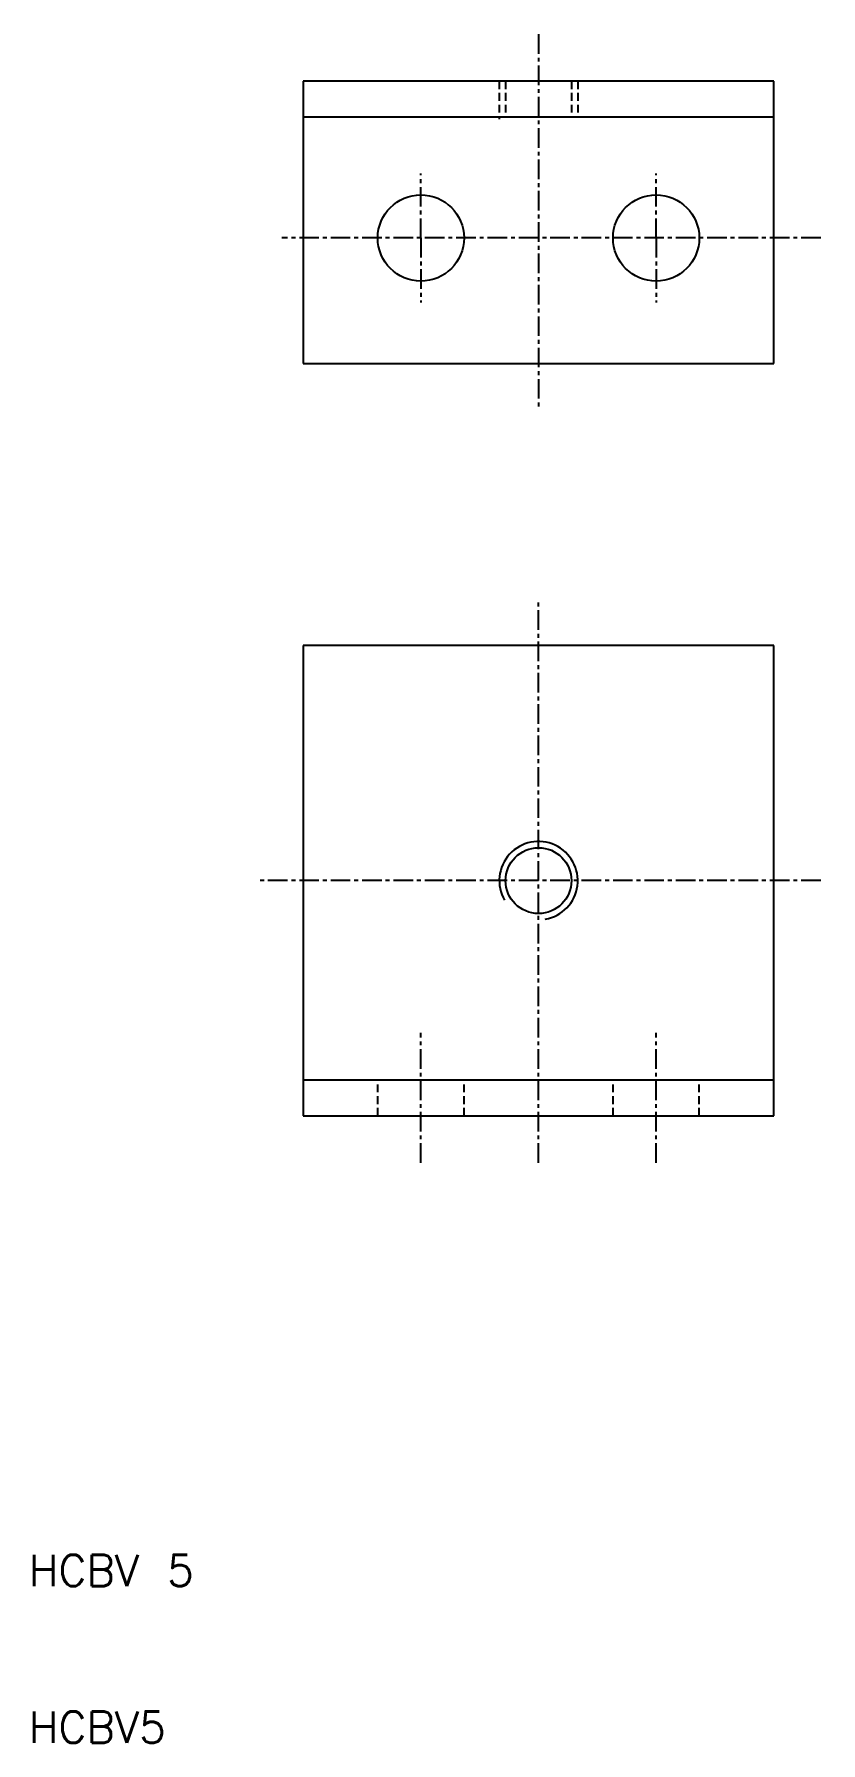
# Model space of a CAD drawing. Extents: x -32 to 18, y -96 to 13.
import ezdxf

# ---------------------------------------------------------------- set-up
doc = ezdxf.new("R2010")
doc.units = 0
doc.linetypes.add('CENTER', pattern=[2, 1.25, -0.25, 0.25, -0.25])
doc.linetypes.add('DASHED', pattern=[0.75, 0.5, -0.25])
doc.layers.get('0').update_dxf_attribs({"linetype": 'CONTINUOUS'})
doc.layers.add('CENTER', color=1, linetype='CENTER')
doc.styles.get("Standard").update_dxf_attribs({"font": 'txt.shx', "bigfont": 'bigfont.shx'})

msp = doc.modelspace()

# ---------------------------------------------------------------- linework, layer by layer
at = {"color": 7, "linetype": 'CONTINUOUS'}
for p, q in [((-15, 10), (-15, -8)), ((15, 10), (-15, 10)), ((15, -8), (15, 10)), ((15, 7.7), (-15, 7.7)), ((-15, -8), (15, -8)), ((-15, -26), (-15, -56)), ((15, -26), (-15, -26)), ((15, -56), (15, -26)), ((-15, -53.7), (15, -53.7)), ((-15, -56), (15, -56))]:
    msp.add_line(p, q, dxfattribs=at)
at = {"color": 3, "linetype": 'DASHED'}
for p, q in [((-2.5, 10), (-2.5, 7.58)), ((-2.1, 10), (-2.1, 7.7)), ((2.1, 10), (2.1, 7.7)), ((2.5, 10), (2.5, 7.7)), ((-10.25, -56), (-10.25, -53.7)), ((-4.75, -56), (-4.75, -53.7)), ((4.75, -56), (4.75, -53.7)), ((10.25, -56), (10.25, -53.7))]:
    msp.add_line(p, q, dxfattribs=at)
at = {"color": 7, "linetype": 'CONTINUOUS'}
for centre, radius in [((-7.5, 0), 2.75), ((7.5, 0), 2.75), ((0, -41), 2.1)]:
    msp.add_circle(centre, radius, dxfattribs=at)
at = {"color": 3, "linetype": 'CONTINUOUS'}
msp.add_arc((0, -41), 2.5, 280, 210, dxfattribs=at)
at = {"layer": 'CENTER', "color": 1, "linetype": 'CENTER'}
for p, q in [((0, 13), (0, -11)), ((-7.5, 0), (-7.5, 4.12)), ((7.5, 0), (7.5, 4.12)), ((18, 0), (-16.37, 0)), ((-7.5, 0), (-7.5, -4.12)), ((7.5, 0), (7.5, -4.12)), ((0, -59), (0, -23)), ((18, -41), (-18, -41)), ((-7.5, -59), (-7.5, -50.7)), ((7.5, -59), (7.5, -50.7))]:
    msp.add_line(p, q, dxfattribs=at)

# ---------------------------------------------------------------- texts
at = {"color": 7, "linetype": 'CONTINUOUS'}
for s, p in [('HCBV 5', (-32.5, -86)), ('HCBV5', (-32.5, -96))]:
    msp.add_text(s, height=2, dxfattribs=at).set_placement(p)

doc.saveas('drawing.dxf')
